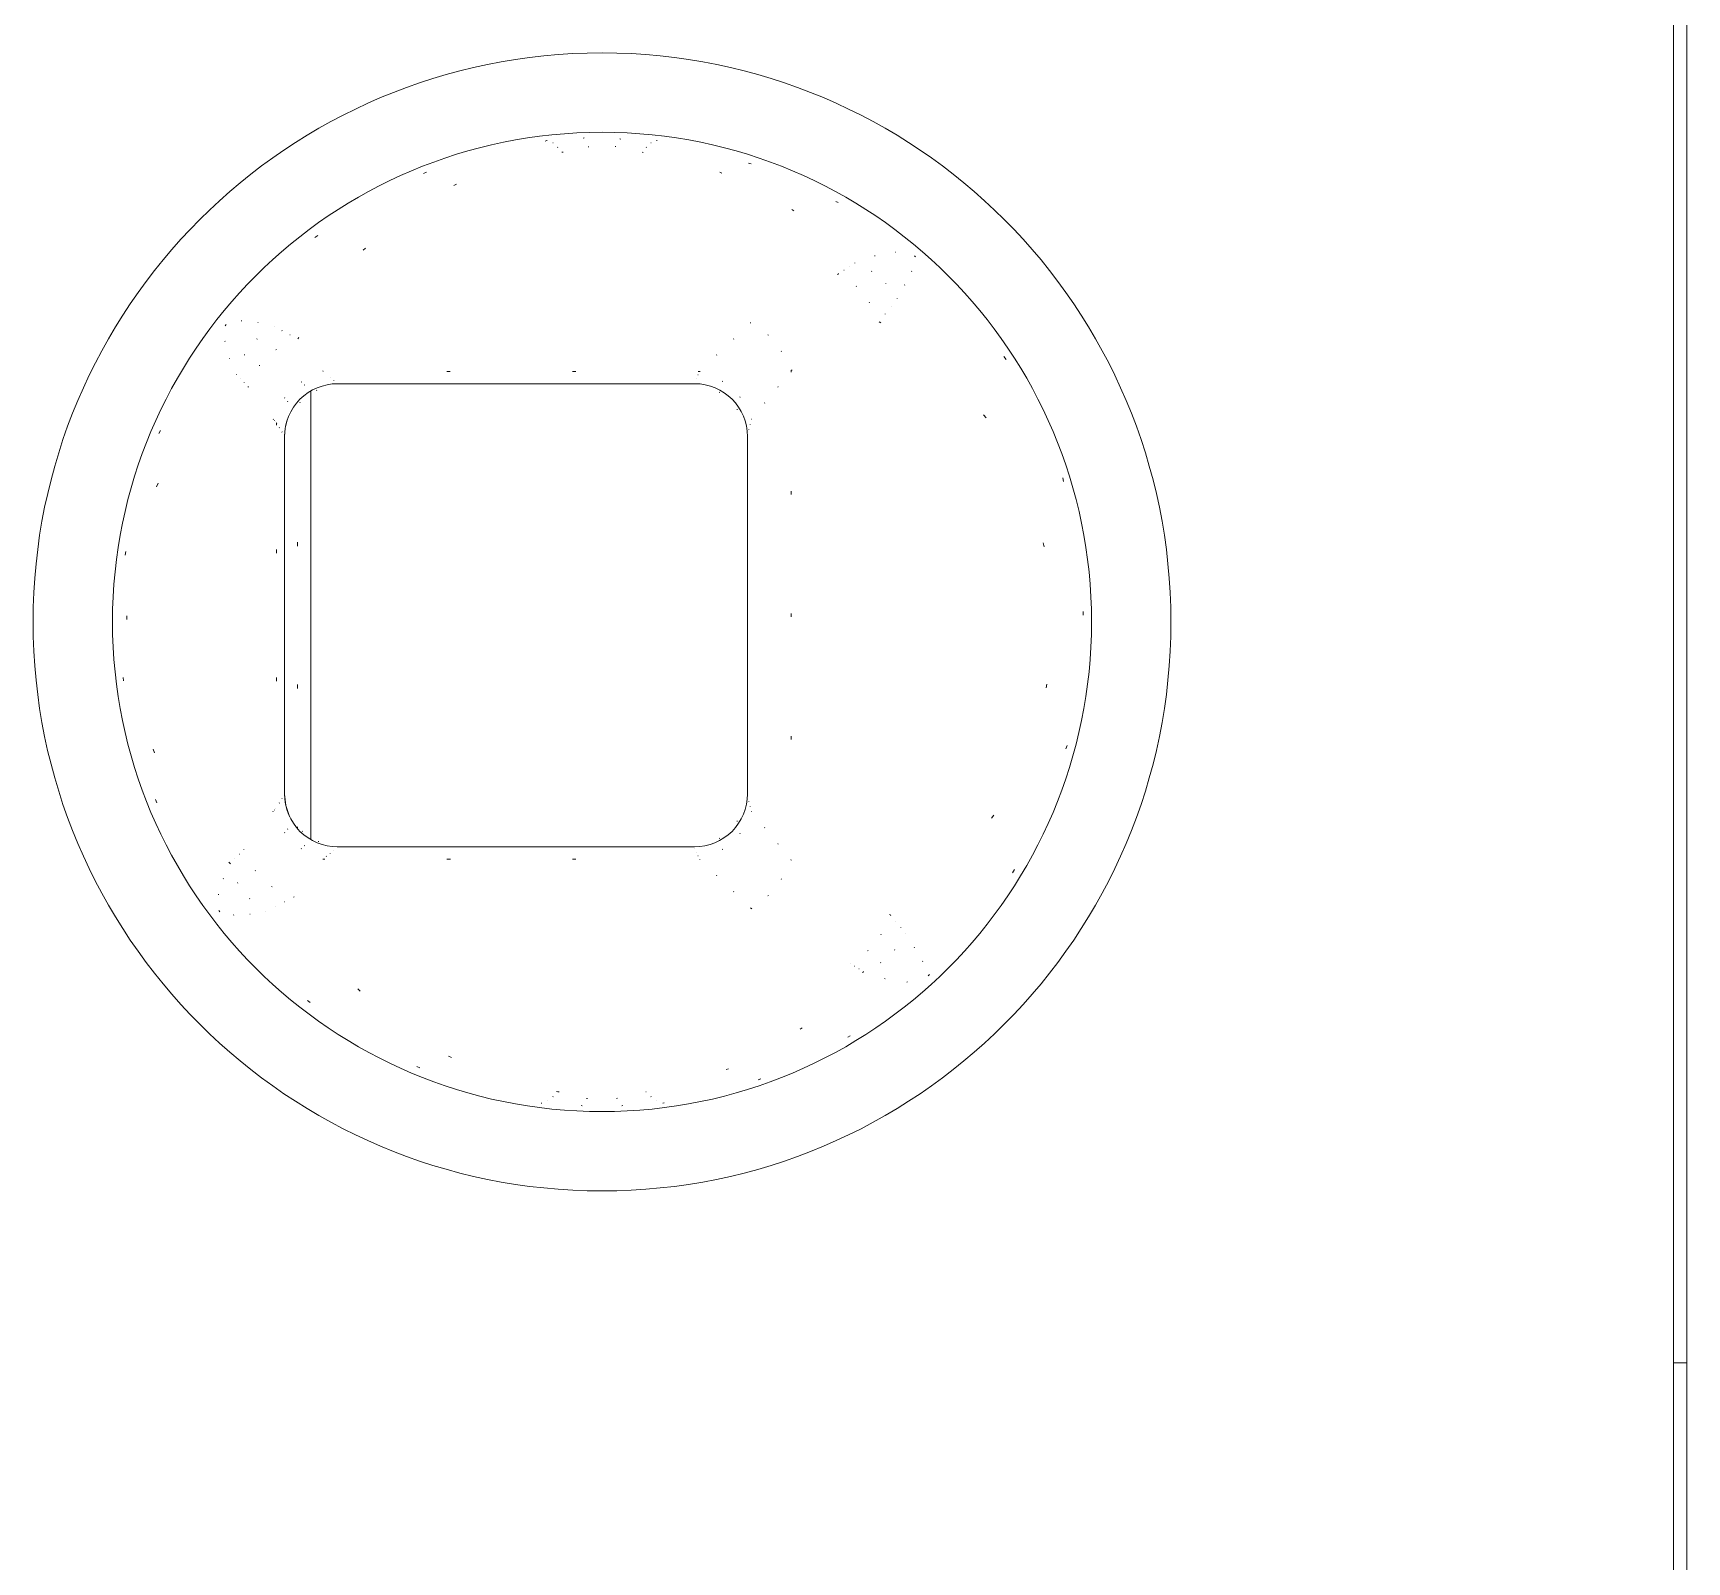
# Model space of a CAD drawing. Header units: inches. Extents: x 17 to 3130, y 15 to 659.
# Drawn here: x 1135.56 to 1141.81, y 195.63 to 201.41 of the extents above; entities that cross this region are included whole.
import ezdxf

# ---------------------------------------------------------------- set-up
doc = ezdxf.new("R2010")
doc.units = ezdxf.units.IN
doc.header["$MEASUREMENT"] = 0
doc.layers.add('Ebene 1', color=7, linetype='Continuous')

msp = doc.modelspace()

# ---------------------------------------------------------------- linework, layer by layer
at = {"layer": 'Ebene 1', "lineweight": 9}
for points in [[(1141.76414, 201.60524), (1141.76414, 201.60524), (1141.76414, 195.58024), (1141.76414, 195.58024)], [(1141.81414, 201.60524), (1141.81414, 201.60524), (1141.81414, 196.38014), (1141.81414, 196.38014)], [(1136.71414, 200.08024), (1136.71414, 200.08024), (1136.71414, 200.08024), (1136.71414, 200.08024)], [(1136.71414, 200.08024), (1136.71414, 200.08024), (1138.06414, 200.08024), (1138.06414, 200.08024)], [(1138.26404, 199.88024), (1138.26404, 199.99064), (1138.17464, 200.08024), (1138.06414, 200.08024)], [(1136.51414, 199.88054), (1136.51414, 199.88054), (1136.51664, 199.91204), (1136.51664, 199.91204)], [(1136.51664, 199.91204), (1136.51664, 199.91204), (1136.52404, 199.94284), (1136.52404, 199.94284)], [(1138.26404, 199.88904), (1138.26404, 199.88904), (1138.26404, 199.88904), (1138.26404, 199.88904)], [(1138.26404, 199.88904), (1138.26404, 199.88904), (1138.26404, 198.52144), (1138.26404, 198.52144)], [(1136.51414, 199.88054), (1136.51414, 199.88054), (1136.51414, 199.88054), (1136.51414, 199.88054)], [(1136.51414, 198.52984), (1136.51414, 198.52984), (1136.51414, 199.88054), (1136.51414, 199.88054)], [(1136.51414, 198.52984), (1136.51414, 198.52984), (1136.51414, 198.52984), (1136.51414, 198.52984)], [(1136.51884, 198.48664), (1136.51884, 198.48664), (1136.51414, 198.52984), (1136.51414, 198.52984)], [(1136.51884, 198.48664), (1136.51884, 198.48664), (1136.51884, 198.48664), (1136.51884, 198.48664)], [(1136.53284, 198.44554), (1136.53284, 198.44554), (1136.51884, 198.48664), (1136.51884, 198.48664)], [(1136.71414, 198.33024), (1136.71414, 198.33024), (1136.71414, 198.33024), (1136.71414, 198.33024)], [(1138.06414, 198.33024), (1138.06414, 198.33024), (1136.71414, 198.33024), (1136.71414, 198.33024)], [(1141.76424, 196.38014), (1141.76424, 196.38014), (1141.76424, 196.38014), (1141.76424, 196.38014)], [(1141.76424, 196.38014), (1141.76424, 196.38014), (1141.81414, 196.38014), (1141.81414, 196.38014)], [(1141.81414, 196.38014), (1141.81414, 196.38014), (1141.81414, 196.38014), (1141.81414, 196.38014)], [(1141.81424, 195.22394), (1141.81424, 195.22394), (1141.81414, 196.38014), (1141.81414, 196.38014)]]:
    msp.add_open_spline(points, degree=3, dxfattribs=at)
for points, knots in [([(1137.71414, 201.33024), (1136.52674, 201.33024), (1135.56414, 200.36764), (1135.56414, 199.18014), (1135.56414, 199.18014), (1135.56404, 197.99284), (1136.52674, 197.03024), (1137.71414, 197.03024), (1137.71414, 197.03024), (1138.90154, 197.03024), (1139.86414, 197.99274), (1139.86414, 199.18024), (1139.86414, 199.18024), (1139.86414, 200.36764), (1138.90154, 201.33024), (1137.71424, 201.33024)], [0, 0, 0, 0, 0.25, 0.25, 0.25, 0.25, 0.5, 0.5, 0.5, 0.5, 0.75, 0.75, 0.75, 0.75, 1, 1, 1, 1]), ([(1137.71414, 201.03024), (1136.69234, 201.03024), (1135.86414, 200.20184), (1135.86414, 199.18024), (1135.86414, 199.18024), (1135.86414, 198.15844), (1136.69244, 197.33014), (1137.71414, 197.33014), (1137.71414, 197.33014), (1138.73584, 197.33014), (1139.56414, 198.15844), (1139.56414, 199.18024), (1139.56414, 199.18024), (1139.56424, 200.20184), (1138.73594, 201.03024), (1137.71414, 201.03024)], [0, 0, 0, 0, 0.25, 0.25, 0.25, 0.25, 0.5, 0.5, 0.5, 0.5, 0.75, 0.75, 0.75, 0.75, 1, 1, 1, 1]), ([(1136.71414, 200.08024), (1136.66114, 200.08024), (1136.61014, 200.05904), (1136.57274, 200.02164), (1136.57274, 200.02164), (1136.53514, 199.98404), (1136.51414, 199.93324), (1136.51414, 199.88024)], [0, 0, 0, 0, 0.5, 0.5, 0.5, 0.5, 1, 1, 1, 1]), ([(1136.51414, 198.53014), (1136.51404, 198.47714), (1136.53514, 198.42624), (1136.57274, 198.38874), (1136.57274, 198.38874), (1136.61014, 198.35124), (1136.66114, 198.33024), (1136.71414, 198.33024)], [0, 0, 0, 0, 0.5, 0.5, 0.5, 0.5, 1, 1, 1, 1]), ([(1138.06414, 198.33024), (1138.11724, 198.33024), (1138.16804, 198.35124), (1138.20554, 198.38884), (1138.20554, 198.38884), (1138.24304, 198.42624), (1138.26404, 198.47714), (1138.26404, 198.53014)], [0, 0, 0, 0, 0.5, 0.5, 0.5, 0.5, 1, 1, 1, 1])]:
    msp.add_open_spline(points, degree=3, knots=knots, dxfattribs=at)
at = {"layer": 'Ebene 1', "color": 3, "lineweight": 9}
for points in [[(1137.64664, 201.00904), (1137.64664, 201.00904), (1137.64284, 201.00864), (1137.64284, 201.00864)], [(1137.50614, 200.99874), (1137.50614, 200.99874), (1137.49974, 200.99734), (1137.49974, 200.99734)], [(1137.50614, 200.99874), (1137.50614, 200.99874), (1137.50614, 200.99874), (1137.50614, 200.99874)], [(1137.50614, 200.99874), (1137.50614, 200.99874), (1137.50644, 200.99864), (1137.50644, 200.99864)], [(1137.52874, 200.99024), (1137.52874, 200.99024), (1137.52874, 200.99024), (1137.52874, 200.99024)], [(1137.52874, 200.99024), (1137.52874, 200.99024), (1137.52944, 200.99004), (1137.52944, 200.99004)], [(1137.54654, 200.97394), (1137.54654, 200.97394), (1137.54654, 200.97394), (1137.54654, 200.97394)], [(1137.54654, 200.97394), (1137.54654, 200.97394), (1137.54694, 200.97344), (1137.54694, 200.97344)], [(1137.56294, 200.95524), (1137.56294, 200.95524), (1137.56424, 200.95564), (1137.56424, 200.95564)], [(1137.56294, 200.95524), (1137.56294, 200.95524), (1137.56294, 200.95524), (1137.56294, 200.95524)], [(1137.56294, 200.95524), (1137.56294, 200.95524), (1137.56714, 200.95524), (1137.56714, 200.95524)], [(1137.66174, 200.97524), (1137.66174, 200.97524), (1137.66454, 200.97564), (1137.66454, 200.97564)], [(1137.76384, 200.97644), (1137.76384, 200.97644), (1137.76384, 200.97644), (1137.76384, 200.97644)], [(1137.76384, 200.97644), (1137.76384, 200.97644), (1137.76654, 200.97604), (1137.76654, 200.97604)], [(1137.78144, 201.00504), (1137.78144, 201.00504), (1137.78144, 201.00504), (1137.78144, 201.00504)], [(1137.78524, 201.00484), (1137.78524, 201.00484), (1137.78144, 201.00504), (1137.78144, 201.00504)], [(1137.86534, 200.95524), (1137.86534, 200.95524), (1137.86534, 200.95524), (1137.86534, 200.95524)], [(1137.86534, 200.95524), (1137.86534, 200.95524), (1137.86944, 200.95444), (1137.86944, 200.95444)], [(1137.88174, 200.97384), (1137.88174, 200.97384), (1137.88134, 200.97344), (1137.88134, 200.97344)], [(1137.89944, 200.99024), (1137.89944, 200.99024), (1137.89884, 200.98994), (1137.89884, 200.98994)], [(1137.92024, 200.99884), (1137.92024, 200.99884), (1137.92024, 200.99884), (1137.92024, 200.99884)], [(1137.92214, 200.99874), (1137.92214, 200.99874), (1137.92024, 200.99884), (1137.92024, 200.99884)], [(1137.92214, 200.99874), (1137.92214, 200.99874), (1137.92174, 200.99874), (1137.92174, 200.99874)], [(1138.26834, 200.91424), (1138.26834, 200.91424), (1138.26834, 200.91424), (1138.26834, 200.91424)], [(1138.27784, 200.91154), (1138.27784, 200.91154), (1138.26834, 200.91424), (1138.26834, 200.91424)], [(1137.05104, 200.87904), (1137.05104, 200.87904), (1137.03904, 200.87424), (1137.03904, 200.87424)], [(1137.15424, 200.82944), (1137.15424, 200.82944), (1137.16484, 200.83394), (1137.16484, 200.83394)], [(1138.15914, 200.87964), (1138.15914, 200.87964), (1138.15914, 200.87964), (1138.15914, 200.87964)], [(1138.15914, 200.87964), (1138.15914, 200.87964), (1138.16694, 200.87644), (1138.16694, 200.87644)], [(1138.59834, 200.76924), (1138.59834, 200.76924), (1138.59834, 200.76924), (1138.59834, 200.76924)], [(1138.60714, 200.76494), (1138.60714, 200.76494), (1138.59834, 200.76924), (1138.59834, 200.76924)], [(1138.43204, 200.73844), (1138.43204, 200.73844), (1138.43204, 200.73844), (1138.43204, 200.73844)], [(1138.43204, 200.73844), (1138.43204, 200.73844), (1138.43914, 200.73384), (1138.43914, 200.73384)], [(1136.63984, 200.64014), (1136.63984, 200.64014), (1136.62944, 200.63214), (1136.62944, 200.63214)], [(1136.81204, 200.58464), (1136.81204, 200.58464), (1136.82004, 200.59304), (1136.82004, 200.59304)], [(1138.82374, 200.57784), (1138.82374, 200.57784), (1138.82154, 200.57784), (1138.82154, 200.57784)], [(1138.62914, 200.50924), (1138.62914, 200.50924), (1138.62854, 200.50884), (1138.62854, 200.50884)], [(1138.64944, 200.52314), (1138.64944, 200.52314), (1138.64894, 200.52264), (1138.64894, 200.52264)], [(1138.66974, 200.53644), (1138.66974, 200.53644), (1138.66934, 200.53624), (1138.66934, 200.53624)], [(1138.74584, 200.56404), (1138.74584, 200.56404), (1138.74384, 200.56344), (1138.74384, 200.56344)], [(1138.89454, 200.56304), (1138.89454, 200.56304), (1138.89454, 200.56304), (1138.89454, 200.56304)], [(1138.89844, 200.56004), (1138.89844, 200.56004), (1138.89454, 200.56304), (1138.89454, 200.56304)], [(1138.89764, 200.56074), (1138.89764, 200.56074), (1138.89764, 200.56074), (1138.89764, 200.56074)], [(1138.89844, 200.56004), (1138.89844, 200.56004), (1138.89764, 200.56074), (1138.89764, 200.56074)], [(1138.89844, 200.56004), (1138.89844, 200.56004), (1138.89844, 200.56004), (1138.89844, 200.56004)], [(1138.89844, 200.56004), (1138.89844, 200.56004), (1138.89884, 200.55944), (1138.89884, 200.55944)], [(1138.60844, 200.49544), (1138.60844, 200.49544), (1138.60394, 200.49304), (1138.60394, 200.49304)], [(1138.60844, 200.49544), (1138.60844, 200.49544), (1138.60844, 200.49544), (1138.60844, 200.49544)], [(1138.60844, 200.49544), (1138.60844, 200.49544), (1138.60934, 200.49484), (1138.60934, 200.49484)], [(1138.67414, 200.44914), (1138.67414, 200.44914), (1138.67414, 200.44914), (1138.67414, 200.44914)], [(1138.67414, 200.44914), (1138.67414, 200.44914), (1138.67594, 200.44784), (1138.67594, 200.44784)], [(1138.73284, 200.50524), (1138.73284, 200.50524), (1138.73284, 200.50524), (1138.73284, 200.50524)], [(1138.73444, 200.50424), (1138.73444, 200.50424), (1138.73284, 200.50524), (1138.73284, 200.50524)], [(1138.78614, 200.46044), (1138.78614, 200.46044), (1138.78614, 200.46044), (1138.78614, 200.46044)], [(1138.78724, 200.45884), (1138.78724, 200.45884), (1138.78614, 200.46044), (1138.78614, 200.46044)], [(1138.85814, 200.45424), (1138.85814, 200.45424), (1138.85744, 200.45294), (1138.85744, 200.45294)], [(1138.88454, 200.50604), (1138.88454, 200.50604), (1138.88394, 200.50454), (1138.88394, 200.50454)], [(1138.72434, 200.38804), (1138.72434, 200.38804), (1138.72434, 200.38804), (1138.72434, 200.38804)], [(1138.72434, 200.38804), (1138.72434, 200.38804), (1138.72534, 200.38604), (1138.72534, 200.38604)], [(1138.82924, 200.40344), (1138.82924, 200.40344), (1138.82924, 200.40344), (1138.82924, 200.40344)], [(1138.82984, 200.40264), (1138.82984, 200.40264), (1138.82924, 200.40344), (1138.82924, 200.40344)], [(1138.78394, 200.34324), (1138.78394, 200.34324), (1138.78444, 200.34404), (1138.78444, 200.34404)], [(1138.80674, 200.37274), (1138.80674, 200.37274), (1138.80734, 200.37354), (1138.80734, 200.37354)], [(1136.29344, 200.30384), (1136.29344, 200.30384), (1136.28954, 200.29864), (1136.28954, 200.29864)], [(1136.29344, 200.30384), (1136.29344, 200.30384), (1136.29394, 200.30444), (1136.29394, 200.30444)], [(1136.35094, 200.31784), (1136.35094, 200.31784), (1136.35094, 200.31784), (1136.35094, 200.31784)], [(1136.35094, 200.31784), (1136.35094, 200.31784), (1136.35254, 200.31774), (1136.35254, 200.31774)], [(1136.41354, 200.31174), (1136.41354, 200.31174), (1136.41354, 200.31174), (1136.41354, 200.31174)], [(1136.41354, 200.31174), (1136.41354, 200.31174), (1136.41524, 200.31164), (1136.41524, 200.31164)], [(1136.47514, 200.29644), (1136.47514, 200.29644), (1136.47514, 200.29644), (1136.47514, 200.29644)], [(1136.47514, 200.29644), (1136.47514, 200.29644), (1136.47554, 200.29624), (1136.47554, 200.29624)], [(1136.50464, 200.28104), (1136.50464, 200.28104), (1136.50464, 200.28104), (1136.50464, 200.28104)], [(1136.50464, 200.28104), (1136.50464, 200.28104), (1136.50544, 200.28064), (1136.50544, 200.28064)], [(1136.53454, 200.26554), (1136.53454, 200.26554), (1136.53454, 200.26554), (1136.53454, 200.26554)], [(1136.53454, 200.26554), (1136.53454, 200.26554), (1136.53544, 200.26524), (1136.53544, 200.26524)], [(1138.27554, 200.31094), (1138.27554, 200.31094), (1138.27464, 200.31024), (1138.27464, 200.31024)], [(1138.27554, 200.31094), (1138.27554, 200.31094), (1138.27554, 200.31094), (1138.27554, 200.31094)], [(1138.27554, 200.31094), (1138.27554, 200.31094), (1138.27644, 200.31044), (1138.27644, 200.31044)], [(1138.34124, 200.26464), (1138.34124, 200.26464), (1138.34124, 200.26464), (1138.34124, 200.26464)], [(1138.34124, 200.26464), (1138.34124, 200.26464), (1138.34314, 200.26334), (1138.34314, 200.26334)], [(1138.76134, 200.31414), (1138.76134, 200.31414), (1138.76174, 200.31454), (1138.76174, 200.31454)], [(1138.76134, 200.31414), (1138.76134, 200.31414), (1138.76134, 200.31414), (1138.76134, 200.31414)], [(1138.76134, 200.31414), (1138.76134, 200.31414), (1138.76734, 200.30974), (1138.76734, 200.30974)], [(1136.28914, 200.24134), (1136.28914, 200.24134), (1136.28914, 200.24134), (1136.28914, 200.24134)], [(1136.28974, 200.23954), (1136.28974, 200.23954), (1136.28914, 200.24134), (1136.28914, 200.24134)], [(1136.40974, 200.24904), (1136.40974, 200.24904), (1136.41154, 200.25034), (1136.41154, 200.25034)], [(1136.48174, 200.20864), (1136.48174, 200.20864), (1136.48404, 200.20984), (1136.48404, 200.20984)], [(1136.56494, 200.24984), (1136.56494, 200.24984), (1136.56794, 200.25464), (1136.56794, 200.25464)], [(1138.21234, 200.25044), (1138.21234, 200.25044), (1138.21064, 200.24884), (1138.21064, 200.24884)], [(1138.39144, 200.20364), (1138.39144, 200.20364), (1138.39144, 200.20364), (1138.39144, 200.20364)], [(1138.39144, 200.20364), (1138.39144, 200.20364), (1138.39244, 200.20164), (1138.39244, 200.20164)], [(1136.30614, 200.17704), (1136.30614, 200.17704), (1136.30614, 200.17704), (1136.30614, 200.17704)], [(1136.30684, 200.17544), (1136.30684, 200.17544), (1136.30614, 200.17704), (1136.30614, 200.17704)], [(1136.36264, 200.18864), (1136.36264, 200.18864), (1136.36354, 200.19054), (1136.36354, 200.19054)], [(1136.41914, 200.14824), (1136.41914, 200.14824), (1136.42034, 200.15044), (1136.42034, 200.15044)], [(1138.14824, 200.18924), (1138.14824, 200.18924), (1138.14654, 200.18754), (1138.14654, 200.18754)], [(1138.42864, 200.12984), (1138.42864, 200.12984), (1138.43314, 200.13224), (1138.43314, 200.13224)], [(1139.23294, 200.18364), (1139.23294, 200.18364), (1139.23294, 200.18364), (1139.23294, 200.18364)], [(1139.24134, 200.17224), (1139.24134, 200.17224), (1139.23294, 200.18364), (1139.23294, 200.18364)], [(1136.33264, 200.11664), (1136.33264, 200.11664), (1136.33264, 200.11664), (1136.33264, 200.11664)], [(1136.33294, 200.11574), (1136.33294, 200.11574), (1136.33264, 200.11664), (1136.33264, 200.11664)], [(1136.33294, 200.11574), (1136.33294, 200.11574), (1136.33334, 200.11674), (1136.33334, 200.11674)], [(1136.33294, 200.11574), (1136.33294, 200.11574), (1136.33294, 200.11574), (1136.33294, 200.11574)], [(1136.33294, 200.11574), (1136.33294, 200.11574), (1136.33314, 200.11564), (1136.33314, 200.11564)], [(1136.34734, 200.10024), (1136.34734, 200.10024), (1136.34734, 200.10024), (1136.34734, 200.10024)], [(1136.34734, 200.10024), (1136.34734, 200.10024), (1136.34774, 200.09984), (1136.34774, 200.09984)], [(1136.36194, 200.08444), (1136.36194, 200.08444), (1136.36194, 200.08444), (1136.36194, 200.08444)], [(1136.36194, 200.08444), (1136.36194, 200.08444), (1136.36234, 200.08404), (1136.36234, 200.08404)], [(1136.37684, 200.06864), (1136.37684, 200.06864), (1136.37734, 200.06964), (1136.37734, 200.06964)], [(1136.57674, 200.08604), (1136.57674, 200.08604), (1136.57914, 200.08704), (1136.57914, 200.08704)], [(1136.58814, 200.07464), (1136.58814, 200.07464), (1136.59044, 200.07564), (1136.59044, 200.07564)], [(1136.65874, 200.12874), (1136.65874, 200.12874), (1136.65874, 200.12874), (1136.65874, 200.12874)], [(1136.65994, 200.12704), (1136.65994, 200.12704), (1136.65874, 200.12874), (1136.65874, 200.12874)], [(1136.68654, 200.10494), (1136.68654, 200.10494), (1136.68654, 200.10494), (1136.68654, 200.10494)], [(1136.68694, 200.10464), (1136.68694, 200.10464), (1136.68654, 200.10494), (1136.68654, 200.10494)], [(1136.70064, 200.09314), (1136.70064, 200.09314), (1136.70064, 200.09314), (1136.70064, 200.09314)], [(1136.70104, 200.09284), (1136.70104, 200.09284), (1136.70064, 200.09314), (1136.70064, 200.09314)], [(1136.71394, 200.08064), (1136.71394, 200.08064), (1136.71394, 200.08064), (1136.71394, 200.08064)], [(1136.71414, 200.08044), (1136.71414, 200.08044), (1136.71394, 200.08064), (1136.71394, 200.08064)], [(1137.12794, 200.12704), (1137.12794, 200.12704), (1137.12794, 200.12704), (1137.12794, 200.12704)], [(1137.14084, 200.12704), (1137.14084, 200.12704), (1137.12794, 200.12704), (1137.12794, 200.12704)], [(1137.60244, 200.12704), (1137.60244, 200.12704), (1137.60244, 200.12704), (1137.60244, 200.12704)], [(1137.61534, 200.12704), (1137.61534, 200.12704), (1137.60244, 200.12704), (1137.60244, 200.12704)], [(1138.07054, 200.10024), (1138.07054, 200.10024), (1138.07044, 200.09984), (1138.07044, 200.09984)], [(1138.07694, 200.11374), (1138.07694, 200.11374), (1138.07684, 200.11344), (1138.07684, 200.11344)], [(1138.07694, 200.12704), (1138.07694, 200.12704), (1138.07694, 200.12704), (1138.07694, 200.12704)], [(1138.08344, 200.12704), (1138.08344, 200.12704), (1138.07694, 200.12704), (1138.07694, 200.12704)], [(1138.08344, 200.12704), (1138.08344, 200.12704), (1138.08324, 200.12674), (1138.08324, 200.12674)], [(1138.08344, 200.12704), (1138.08344, 200.12704), (1138.08344, 200.12704), (1138.08344, 200.12704)], [(1138.08344, 200.12704), (1138.08344, 200.12704), (1138.08454, 200.12644), (1138.08454, 200.12644)], [(1138.16854, 200.08964), (1138.16854, 200.08964), (1138.16854, 200.08964), (1138.16854, 200.08964)], [(1138.16854, 200.08964), (1138.16854, 200.08964), (1138.17094, 200.08844), (1138.17094, 200.08844)], [(1138.37814, 200.06764), (1138.37814, 200.06764), (1138.37944, 200.06924), (1138.37944, 200.06924)], [(1138.42864, 200.12984), (1138.42864, 200.12984), (1138.42864, 200.12984), (1138.42864, 200.12984)], [(1138.42864, 200.12984), (1138.42864, 200.12984), (1138.42864, 200.12344), (1138.42864, 200.12344)], [(1136.37684, 200.06864), (1136.37684, 200.06864), (1136.37684, 200.06864), (1136.37684, 200.06864)], [(1136.37684, 200.06864), (1136.37684, 200.06864), (1136.37804, 200.06684), (1136.37804, 200.06684)], [(1136.51414, 200.02544), (1136.51414, 200.02544), (1136.51544, 200.02764), (1136.51544, 200.02764)], [(1136.52594, 200.01234), (1136.52594, 200.01234), (1136.52704, 200.01464), (1136.52704, 200.01464)], [(1136.57194, 200.00824), (1136.57194, 200.00824), (1136.57324, 200.01024), (1136.57324, 200.01024)], [(1136.63494, 200.05464), (1136.63494, 200.05464), (1136.63694, 200.05544), (1136.63694, 200.05544)], [(1138.15674, 200.04864), (1138.15674, 200.04864), (1138.15674, 200.04864), (1138.15674, 200.04864)], [(1138.15924, 200.04764), (1138.15924, 200.04764), (1138.15674, 200.04864), (1138.15674, 200.04864)], [(1138.23554, 200.03084), (1138.23554, 200.03084), (1138.23554, 200.03084), (1138.23554, 200.03084)], [(1138.23554, 200.03084), (1138.23554, 200.03084), (1138.23664, 200.02864), (1138.23664, 200.02864)], [(1138.32824, 200.00624), (1138.32824, 200.00624), (1138.32954, 200.00804), (1138.32954, 200.00804)], [(1136.47184, 199.94564), (1136.47184, 199.94564), (1136.47254, 199.94684), (1136.47254, 199.94684)], [(1138.22434, 199.98384), (1138.22434, 199.98384), (1138.22434, 199.98384), (1138.22434, 199.98384)], [(1138.22554, 199.98124), (1138.22554, 199.98124), (1138.22434, 199.98384), (1138.22434, 199.98384)], [(1138.27904, 199.94584), (1138.27904, 199.94584), (1138.27984, 199.94654), (1138.27984, 199.94654)], [(1139.15604, 199.96224), (1139.15604, 199.96224), (1139.15604, 199.96224), (1139.15604, 199.96224)], [(1139.15604, 199.96224), (1139.15604, 199.96224), (1139.16554, 199.95114), (1139.16554, 199.95114)], [(1136.04504, 199.90404), (1136.04504, 199.90404), (1136.03894, 199.89254), (1136.03894, 199.89254)], [(1136.47594, 199.94084), (1136.47594, 199.94084), (1136.47594, 199.94084), (1136.47594, 199.94084)], [(1136.47594, 199.94084), (1136.47594, 199.94084), (1136.47604, 199.94064), (1136.47604, 199.94064)], [(1136.48024, 199.93584), (1136.48024, 199.93584), (1136.48024, 199.93584), (1136.48024, 199.93584)], [(1136.48024, 199.93584), (1136.48024, 199.93584), (1136.48024, 199.93564), (1136.48024, 199.93564)], [(1136.48444, 199.93064), (1136.48444, 199.93064), (1136.48494, 199.93184), (1136.48494, 199.93184)], [(1136.48444, 199.93064), (1136.48444, 199.93064), (1136.48444, 199.93064), (1136.48444, 199.93064)], [(1136.48444, 199.93064), (1136.48444, 199.93064), (1136.48444, 199.92414), (1136.48444, 199.92414)], [(1136.48444, 199.93064), (1136.48444, 199.93064), (1136.48444, 199.93064), (1136.48444, 199.93064)], [(1136.48444, 199.93064), (1136.48444, 199.93064), (1136.48454, 199.93044), (1136.48454, 199.93044)], [(1136.49444, 199.91444), (1136.49444, 199.91444), (1136.49444, 199.91444), (1136.49444, 199.91444)], [(1136.49444, 199.91444), (1136.49444, 199.91444), (1136.49484, 199.91394), (1136.49484, 199.91394)], [(1136.50474, 199.89784), (1136.50474, 199.89784), (1136.50474, 199.89784), (1136.50474, 199.89784)], [(1136.50474, 199.89784), (1136.50474, 199.89784), (1136.50504, 199.89744), (1136.50504, 199.89744)], [(1136.52404, 199.94284), (1136.52404, 199.94284), (1136.52474, 199.94364), (1136.52474, 199.94364)], [(1138.26364, 199.89024), (1138.26364, 199.89024), (1138.26364, 199.89024), (1138.26364, 199.89024)], [(1138.26404, 199.88904), (1138.26404, 199.88904), (1138.26364, 199.89024), (1138.26364, 199.89024)], [(1138.26404, 199.88904), (1138.26404, 199.88904), (1138.26424, 199.88924), (1138.26424, 199.88924)], [(1138.26904, 199.90764), (1138.26904, 199.90764), (1138.26914, 199.90824), (1138.26914, 199.90824)], [(1138.27404, 199.92654), (1138.27404, 199.92654), (1138.27414, 199.92704), (1138.27414, 199.92704)], [(1136.03074, 199.69124), (1136.03074, 199.69124), (1136.03654, 199.70404), (1136.03654, 199.70404)], [(1139.45594, 199.72404), (1139.45594, 199.72404), (1139.45594, 199.72404), (1139.45594, 199.72404)], [(1139.45864, 199.71034), (1139.45864, 199.71034), (1139.45594, 199.72404), (1139.45594, 199.72404)], [(1138.42854, 199.67374), (1138.42854, 199.67374), (1138.42854, 199.67374), (1138.42854, 199.67374)], [(1138.42854, 199.67374), (1138.42854, 199.67374), (1138.42854, 199.66124), (1138.42854, 199.66124)], [(1135.91424, 199.44584), (1135.91424, 199.44584), (1135.91204, 199.43304), (1135.91204, 199.43304)], [(1136.48444, 199.45364), (1136.48444, 199.45364), (1136.48444, 199.45364), (1136.48444, 199.45364)], [(1136.48444, 199.45364), (1136.48444, 199.45364), (1136.48444, 199.44044), (1136.48444, 199.44044)], [(1136.56354, 199.48124), (1136.56354, 199.48124), (1136.56354, 199.48124), (1136.56354, 199.48124)], [(1136.56354, 199.46674), (1136.56354, 199.46674), (1136.56354, 199.48124), (1136.56354, 199.48124)], [(1139.38144, 199.47844), (1139.38144, 199.47844), (1139.38144, 199.47844), (1139.38144, 199.47844)], [(1139.38144, 199.47844), (1139.38144, 199.47844), (1139.38514, 199.46444), (1139.38514, 199.46444)], [(1135.91854, 199.18944), (1135.91854, 199.18944), (1135.91874, 199.20364), (1135.91874, 199.20364)], [(1138.42854, 199.21144), (1138.42854, 199.21144), (1138.42854, 199.21144), (1138.42854, 199.21144)], [(1138.42854, 199.21144), (1138.42854, 199.21144), (1138.42854, 199.19894), (1138.42854, 199.19894)], [(1139.53194, 199.20604), (1139.53194, 199.20604), (1139.53314, 199.22004), (1139.53314, 199.22004)], [(1135.90414, 198.97004), (1135.90414, 198.97004), (1135.90414, 198.97004), (1135.90414, 198.97004)], [(1135.90414, 198.97004), (1135.90414, 198.97004), (1135.90614, 198.95724), (1135.90614, 198.95724)], [(1136.48444, 198.96994), (1136.48444, 198.96994), (1136.48434, 198.95684), (1136.48434, 198.95684)], [(1136.48444, 198.96994), (1136.48444, 198.96994), (1136.48444, 198.96994), (1136.48444, 198.96994)], [(1139.39524, 198.94544), (1139.39524, 198.94544), (1139.39214, 198.93114), (1139.39214, 198.93114)], [(1136.56354, 198.94364), (1136.56354, 198.94364), (1136.56354, 198.94364), (1136.56354, 198.94364)], [(1136.56354, 198.92904), (1136.56354, 198.92904), (1136.56354, 198.94364), (1136.56354, 198.94364)], [(1136.01794, 198.69904), (1136.01794, 198.69904), (1136.01794, 198.69904), (1136.01794, 198.69904)], [(1136.02334, 198.68614), (1136.02334, 198.68614), (1136.01794, 198.69904), (1136.01794, 198.69904)], [(1138.42854, 198.74914), (1138.42854, 198.74914), (1138.42854, 198.74914), (1138.42854, 198.74914)], [(1138.42854, 198.74914), (1138.42854, 198.74914), (1138.42864, 198.73654), (1138.42864, 198.73654)], [(1139.46714, 198.70084), (1139.46714, 198.70084), (1139.47214, 198.71384), (1139.47214, 198.71384)], [(1136.02694, 198.50944), (1136.02694, 198.50944), (1136.02694, 198.50944), (1136.02694, 198.50944)], [(1136.02694, 198.50944), (1136.02694, 198.50944), (1136.03114, 198.49724), (1136.03114, 198.49724)], [(1136.50494, 198.51284), (1136.50494, 198.51284), (1136.50474, 198.51244), (1136.50474, 198.51244)], [(1136.51414, 198.52984), (1136.51414, 198.52984), (1136.51404, 198.52944), (1136.51404, 198.52944)], [(1138.26404, 198.52144), (1138.26404, 198.52144), (1138.26364, 198.52004), (1138.26364, 198.52004)], [(1136.47184, 198.46464), (1136.47184, 198.46464), (1136.47034, 198.46254), (1136.47034, 198.46254)], [(1136.47614, 198.46964), (1136.47614, 198.46964), (1136.47594, 198.46954), (1136.47594, 198.46954)], [(1136.48024, 198.47464), (1136.48024, 198.47464), (1136.48014, 198.47464), (1136.48014, 198.47464)], [(1136.49494, 198.49634), (1136.49494, 198.49634), (1136.49464, 198.49584), (1136.49464, 198.49584)], [(1138.26904, 198.50264), (1138.26904, 198.50264), (1138.26904, 198.50264), (1138.26904, 198.50264)], [(1138.26914, 198.50224), (1138.26914, 198.50224), (1138.26904, 198.50264), (1138.26904, 198.50264)], [(1138.27394, 198.48384), (1138.27394, 198.48384), (1138.27394, 198.48384), (1138.27394, 198.48384)], [(1138.27414, 198.48324), (1138.27414, 198.48324), (1138.27394, 198.48384), (1138.27394, 198.48384)], [(1138.27914, 198.46464), (1138.27914, 198.46464), (1138.27854, 198.46344), (1138.27854, 198.46344)], [(1138.27904, 198.46474), (1138.27904, 198.46474), (1138.27904, 198.46474), (1138.27904, 198.46474)], [(1138.27914, 198.46464), (1138.27914, 198.46464), (1138.27904, 198.46474), (1138.27904, 198.46474)], [(1139.19484, 198.45054), (1139.19484, 198.45054), (1139.18574, 198.43904), (1139.18574, 198.43904)], [(1136.51424, 198.38504), (1136.51424, 198.38504), (1136.51424, 198.38504), (1136.51424, 198.38504)], [(1136.51544, 198.38284), (1136.51544, 198.38284), (1136.51424, 198.38504), (1136.51424, 198.38504)], [(1136.52594, 198.39804), (1136.52594, 198.39804), (1136.52594, 198.39804), (1136.52594, 198.39804)], [(1136.52704, 198.39584), (1136.52704, 198.39584), (1136.52594, 198.39804), (1136.52594, 198.39804)], [(1136.56354, 198.40584), (1136.56354, 198.40584), (1136.56354, 198.40584), (1136.56354, 198.40584)], [(1136.56354, 198.39854), (1136.56354, 198.39854), (1136.56354, 198.40584), (1136.56354, 198.40584)], [(1136.58134, 198.39004), (1136.58134, 198.39004), (1136.58134, 198.39004), (1136.58134, 198.39004)], [(1136.58264, 198.38854), (1136.58264, 198.38854), (1136.58134, 198.39004), (1136.58134, 198.39004)], [(1138.22534, 198.42904), (1138.22534, 198.42904), (1138.22434, 198.42664), (1138.22434, 198.42664)], [(1138.23664, 198.38174), (1138.23664, 198.38174), (1138.23554, 198.37944), (1138.23554, 198.37944)], [(1138.32824, 198.40404), (1138.32824, 198.40404), (1138.32824, 198.40404), (1138.32824, 198.40404)], [(1138.32954, 198.40244), (1138.32954, 198.40244), (1138.32824, 198.40404), (1138.32824, 198.40404)], [(1136.36074, 198.32104), (1136.36074, 198.32104), (1136.36054, 198.32084), (1136.36054, 198.32084)], [(1136.57684, 198.32444), (1136.57684, 198.32444), (1136.57684, 198.32444), (1136.57684, 198.32444)], [(1136.57904, 198.32324), (1136.57904, 198.32324), (1136.57684, 198.32444), (1136.57684, 198.32444)], [(1136.58814, 198.33584), (1136.58814, 198.33584), (1136.58814, 198.33584), (1136.58814, 198.33584)], [(1136.59054, 198.33464), (1136.59054, 198.33464), (1136.58814, 198.33584), (1136.58814, 198.33584)], [(1136.64144, 198.35104), (1136.64144, 198.35104), (1136.64144, 198.35104), (1136.64144, 198.35104)], [(1136.64344, 198.35054), (1136.64344, 198.35054), (1136.64144, 198.35104), (1136.64144, 198.35104)], [(1136.71314, 198.33024), (1136.71314, 198.33024), (1136.71314, 198.33024), (1136.71314, 198.33024)], [(1136.71414, 198.32984), (1136.71414, 198.32984), (1136.71314, 198.33024), (1136.71314, 198.33024)], [(1138.06414, 198.32404), (1138.06414, 198.32404), (1138.06414, 198.32404), (1138.06414, 198.32404)], [(1138.06414, 198.32404), (1138.06414, 198.32404), (1138.06424, 198.32374), (1138.06424, 198.32374)], [(1138.15924, 198.36284), (1138.15924, 198.36284), (1138.15674, 198.36174), (1138.15674, 198.36174)], [(1138.17094, 198.32184), (1138.17094, 198.32184), (1138.16854, 198.32084), (1138.16854, 198.32084)], [(1138.37804, 198.34284), (1138.37804, 198.34284), (1138.37804, 198.34284), (1138.37804, 198.34284)], [(1138.37934, 198.34104), (1138.37934, 198.34104), (1138.37804, 198.34284), (1138.37804, 198.34284)], [(1136.30434, 198.27204), (1136.30434, 198.27204), (1136.30434, 198.27204), (1136.30434, 198.27204)], [(1136.30894, 198.26684), (1136.30894, 198.26684), (1136.30434, 198.27204), (1136.30434, 198.27204)], [(1136.30894, 198.26684), (1136.30894, 198.26684), (1136.30854, 198.26604), (1136.30854, 198.26604)], [(1136.30894, 198.26684), (1136.30894, 198.26684), (1136.30894, 198.26684), (1136.30894, 198.26684)], [(1136.30894, 198.26684), (1136.30894, 198.26684), (1136.30954, 198.26584), (1136.30954, 198.26584)], [(1136.32654, 198.28524), (1136.32654, 198.28524), (1136.32604, 198.28464), (1136.32604, 198.28464)], [(1136.34374, 198.30324), (1136.34374, 198.30324), (1136.34324, 198.30264), (1136.34324, 198.30264)], [(1136.65884, 198.28384), (1136.65884, 198.28384), (1136.65884, 198.28384), (1136.65884, 198.28384)], [(1136.65994, 198.28334), (1136.65994, 198.28334), (1136.65884, 198.28384), (1136.65884, 198.28384)], [(1136.65994, 198.28334), (1136.65994, 198.28334), (1136.65994, 198.28334), (1136.65994, 198.28334)], [(1136.65994, 198.28334), (1136.65994, 198.28334), (1136.66634, 198.28324), (1136.66634, 198.28324)], [(1136.67134, 198.29464), (1136.67134, 198.29464), (1136.67134, 198.29464), (1136.67134, 198.29464)], [(1136.67254, 198.29414), (1136.67254, 198.29414), (1136.67134, 198.29464), (1136.67134, 198.29464)], [(1136.67254, 198.29414), (1136.67254, 198.29414), (1136.67274, 198.29424), (1136.67274, 198.29424)], [(1136.68644, 198.30564), (1136.68644, 198.30564), (1136.68684, 198.30584), (1136.68684, 198.30584)], [(1136.70064, 198.31724), (1136.70064, 198.31724), (1136.70104, 198.31744), (1136.70104, 198.31744)], [(1137.12794, 198.28334), (1137.12794, 198.28334), (1137.12794, 198.28334), (1137.12794, 198.28334)], [(1137.12794, 198.28334), (1137.12794, 198.28334), (1137.14094, 198.28334), (1137.14094, 198.28334)], [(1137.60244, 198.28334), (1137.60244, 198.28334), (1137.60244, 198.28334), (1137.60244, 198.28334)], [(1137.60244, 198.28334), (1137.60244, 198.28334), (1137.61534, 198.28334), (1137.61534, 198.28334)], [(1138.07044, 198.31054), (1138.07044, 198.31054), (1138.07044, 198.31054), (1138.07044, 198.31054)], [(1138.07044, 198.31054), (1138.07044, 198.31054), (1138.07054, 198.31024), (1138.07054, 198.31024)], [(1138.07684, 198.29694), (1138.07684, 198.29694), (1138.07684, 198.29694), (1138.07684, 198.29694)], [(1138.07684, 198.29694), (1138.07684, 198.29694), (1138.07694, 198.29664), (1138.07694, 198.29664)], [(1138.08334, 198.28334), (1138.08334, 198.28334), (1138.08334, 198.28334), (1138.08334, 198.28334)], [(1138.08334, 198.28334), (1138.08334, 198.28334), (1138.08434, 198.28244), (1138.08434, 198.28244)], [(1138.42784, 198.28144), (1138.42784, 198.28144), (1138.42784, 198.28144), (1138.42784, 198.28144)], [(1138.42854, 198.28074), (1138.42854, 198.28074), (1138.42784, 198.28144), (1138.42784, 198.28144)], [(1138.42854, 198.28074), (1138.42854, 198.28074), (1138.42814, 198.27964), (1138.42814, 198.27964)], [(1136.28354, 198.21084), (1136.28354, 198.21084), (1136.28294, 198.20924), (1136.28294, 198.20924)], [(1136.33684, 198.19554), (1136.33684, 198.19554), (1136.33684, 198.19554), (1136.33684, 198.19554)], [(1136.33684, 198.19554), (1136.33684, 198.19554), (1136.33764, 198.19354), (1136.33764, 198.19354)], [(1136.40304, 198.24144), (1136.40304, 198.24144), (1136.40304, 198.24144), (1136.40304, 198.24144)], [(1136.40434, 198.23924), (1136.40434, 198.23924), (1136.40304, 198.24144), (1136.40304, 198.24144)], [(1138.14654, 198.22284), (1138.14654, 198.22284), (1138.14654, 198.22284), (1138.14654, 198.22284)], [(1138.14654, 198.22284), (1138.14654, 198.22284), (1138.14824, 198.22114), (1138.14824, 198.22114)], [(1138.39244, 198.20884), (1138.39244, 198.20884), (1138.39144, 198.20684), (1138.39144, 198.20684)], [(1139.26534, 198.23264), (1139.26534, 198.23264), (1139.27294, 198.24414), (1139.27294, 198.24414)], [(1136.26504, 198.15104), (1136.26504, 198.15104), (1136.26454, 198.14944), (1136.26454, 198.14944)], [(1136.38144, 198.13544), (1136.38144, 198.13544), (1136.38144, 198.13544), (1136.38144, 198.13544)], [(1136.38144, 198.13544), (1136.38144, 198.13544), (1136.38314, 198.13404), (1136.38314, 198.13404)], [(1136.46564, 198.18084), (1136.46564, 198.18084), (1136.46564, 198.18084), (1136.46564, 198.18084)], [(1136.46794, 198.17974), (1136.46794, 198.17974), (1136.46564, 198.18084), (1136.46564, 198.18084)], [(1136.54774, 198.14044), (1136.54774, 198.14044), (1136.54774, 198.14044), (1136.54774, 198.14044)], [(1136.54884, 198.13984), (1136.54884, 198.13984), (1136.54774, 198.14044), (1136.54774, 198.14044)], [(1136.54884, 198.13984), (1136.54884, 198.13984), (1136.54834, 198.13964), (1136.54834, 198.13964)], [(1136.54884, 198.13984), (1136.54884, 198.13984), (1136.55044, 198.14184), (1136.55044, 198.14184)], [(1138.21064, 198.16154), (1138.21064, 198.16154), (1138.21064, 198.16154), (1138.21064, 198.16154)], [(1138.21064, 198.16154), (1138.21064, 198.16154), (1138.21234, 198.15984), (1138.21234, 198.15984)], [(1138.34314, 198.14694), (1138.34314, 198.14694), (1138.34124, 198.14574), (1138.34124, 198.14574)], [(1136.26614, 198.09024), (1136.26614, 198.09024), (1136.26614, 198.09024), (1136.26614, 198.09024)], [(1136.26614, 198.09024), (1136.26614, 198.09024), (1136.27044, 198.08524), (1136.27044, 198.08524)], [(1136.32304, 198.07284), (1136.32304, 198.07284), (1136.32134, 198.07274), (1136.32134, 198.07274)], [(1136.38454, 198.07624), (1136.38454, 198.07624), (1136.38284, 198.07624), (1136.38284, 198.07624)], [(1136.44394, 198.08744), (1136.44394, 198.08744), (1136.44314, 198.08724), (1136.44314, 198.08724)], [(1136.47934, 198.10504), (1136.47934, 198.10504), (1136.47834, 198.10474), (1136.47834, 198.10474)], [(1136.51434, 198.12264), (1136.51434, 198.12264), (1136.51344, 198.12204), (1136.51344, 198.12204)], [(1138.27564, 198.09934), (1138.27564, 198.09934), (1138.27564, 198.09934), (1138.27564, 198.09934)], [(1138.27564, 198.09934), (1138.27564, 198.09934), (1138.28064, 198.09654), (1138.28064, 198.09654)], [(1138.80004, 198.07474), (1138.80004, 198.07474), (1138.80004, 198.07474), (1138.80004, 198.07474)], [(1138.80514, 198.07204), (1138.80514, 198.07204), (1138.80004, 198.07474), (1138.80004, 198.07474)], [(1138.80514, 198.07204), (1138.80514, 198.07204), (1138.80464, 198.07094), (1138.80464, 198.07094)], [(1138.82394, 198.04884), (1138.82394, 198.04884), (1138.82394, 198.04884), (1138.82394, 198.04884)], [(1138.82444, 198.04814), (1138.82444, 198.04814), (1138.82394, 198.04884), (1138.82394, 198.04884)], [(1138.84294, 198.02524), (1138.84294, 198.02524), (1138.84294, 198.02524), (1138.84294, 198.02524)], [(1138.84344, 198.02454), (1138.84344, 198.02454), (1138.84294, 198.02524), (1138.84294, 198.02524)], [(1138.76914, 198.00014), (1138.76914, 198.00014), (1138.76814, 197.99814), (1138.76814, 197.99814)], [(1138.86204, 198.00184), (1138.86204, 198.00184), (1138.86204, 198.00184), (1138.86204, 198.00184)], [(1138.86214, 198.00144), (1138.86214, 198.00144), (1138.86204, 198.00184), (1138.86204, 198.00184)], [(1138.89384, 197.95064), (1138.89384, 197.95064), (1138.89384, 197.95064), (1138.89384, 197.95064)], [(1138.89464, 197.94924), (1138.89464, 197.94924), (1138.89384, 197.95064), (1138.89384, 197.95064)], [(1138.65214, 197.89064), (1138.65214, 197.89064), (1138.65214, 197.89064), (1138.65214, 197.89064)], [(1138.65214, 197.89064), (1138.65214, 197.89064), (1138.65244, 197.89054), (1138.65244, 197.89054)], [(1138.71974, 197.93844), (1138.71974, 197.93844), (1138.71794, 197.93704), (1138.71794, 197.93704)], [(1138.76614, 197.89254), (1138.76614, 197.89254), (1138.76784, 197.89344), (1138.76784, 197.89344)], [(1138.81934, 197.94044), (1138.81934, 197.94044), (1138.82044, 197.94204), (1138.82044, 197.94204)], [(1138.92534, 197.89884), (1138.92534, 197.89884), (1138.92534, 197.89884), (1138.92534, 197.89884)], [(1138.92604, 197.89724), (1138.92604, 197.89724), (1138.92534, 197.89884), (1138.92534, 197.89884)], [(1138.66854, 197.88004), (1138.66854, 197.88004), (1138.66854, 197.88004), (1138.66854, 197.88004)], [(1138.66854, 197.88004), (1138.66854, 197.88004), (1138.66904, 197.87964), (1138.66904, 197.87964)], [(1138.68514, 197.86924), (1138.68514, 197.86924), (1138.68514, 197.86924), (1138.68514, 197.86924)], [(1138.68514, 197.86924), (1138.68514, 197.86924), (1138.68554, 197.86904), (1138.68554, 197.86904)], [(1138.70194, 197.85844), (1138.70194, 197.85844), (1138.69884, 197.85524), (1138.69884, 197.85524)], [(1138.70194, 197.85844), (1138.70194, 197.85844), (1138.70274, 197.85884), (1138.70274, 197.85884)], [(1138.70194, 197.85844), (1138.70194, 197.85844), (1138.70194, 197.85844), (1138.70194, 197.85844)], [(1138.70194, 197.85844), (1138.70194, 197.85844), (1138.70304, 197.85804), (1138.70304, 197.85804)], [(1138.78234, 197.83264), (1138.78234, 197.83264), (1138.78234, 197.83264), (1138.78234, 197.83264)], [(1138.78234, 197.83264), (1138.78234, 197.83264), (1138.78454, 197.83194), (1138.78454, 197.83194)], [(1138.86564, 197.81964), (1138.86564, 197.81964), (1138.86804, 197.81984), (1138.86804, 197.81984)], [(1138.94694, 197.84244), (1138.94694, 197.84244), (1138.95174, 197.84764), (1138.95174, 197.84764)], [(1138.94694, 197.84244), (1138.94694, 197.84244), (1138.94724, 197.84314), (1138.94724, 197.84314)], [(1136.79174, 197.79404), (1136.79174, 197.79404), (1136.79174, 197.79404), (1136.79174, 197.79404)], [(1136.79964, 197.78534), (1136.79964, 197.78534), (1136.79174, 197.79404), (1136.79174, 197.79404)], [(1136.60064, 197.75014), (1136.60064, 197.75014), (1136.60064, 197.75014), (1136.60064, 197.75014)], [(1136.60064, 197.75014), (1136.60064, 197.75014), (1136.61114, 197.74184), (1136.61114, 197.74184)], [(1138.47004, 197.64644), (1138.47004, 197.64644), (1138.46284, 197.64164), (1138.46284, 197.64164)], [(1138.64364, 197.61144), (1138.64364, 197.61144), (1138.65254, 197.61644), (1138.65254, 197.61644)], [(1137.13424, 197.53904), (1137.13424, 197.53904), (1137.13424, 197.53904), (1137.13424, 197.53904)], [(1137.14484, 197.53424), (1137.14484, 197.53424), (1137.13424, 197.53904), (1137.13424, 197.53904)], [(1137.01424, 197.50044), (1137.01424, 197.50044), (1137.01424, 197.50044), (1137.01424, 197.50044)], [(1137.01424, 197.50044), (1137.01424, 197.50044), (1137.02614, 197.49494), (1137.02614, 197.49494)], [(1138.19184, 197.49184), (1138.19184, 197.49184), (1138.18384, 197.48854), (1138.18384, 197.48854)], [(1138.30444, 197.44954), (1138.30444, 197.44954), (1138.31394, 197.45344), (1138.31394, 197.45344)], [(1137.52944, 197.38664), (1137.52944, 197.38664), (1137.52884, 197.38624), (1137.52884, 197.38624)], [(1137.54154, 197.40644), (1137.54154, 197.40644), (1137.54154, 197.40644), (1137.54154, 197.40644)], [(1137.54724, 197.40514), (1137.54724, 197.40514), (1137.54154, 197.40644), (1137.54154, 197.40644)], [(1137.54724, 197.40514), (1137.54724, 197.40514), (1137.54704, 197.40484), (1137.54704, 197.40484)], [(1137.54724, 197.40514), (1137.54724, 197.40514), (1137.54724, 197.40514), (1137.54724, 197.40514)], [(1137.54724, 197.40514), (1137.54724, 197.40514), (1137.55184, 197.40514), (1137.55184, 197.40514)], [(1137.88104, 197.40504), (1137.88104, 197.40504), (1137.87944, 197.40464), (1137.87944, 197.40464)], [(1137.88104, 197.40504), (1137.88104, 197.40504), (1137.88104, 197.40504), (1137.88104, 197.40504)], [(1137.88104, 197.40504), (1137.88104, 197.40504), (1137.88134, 197.40484), (1137.88134, 197.40484)], [(1137.89894, 197.38664), (1137.89894, 197.38664), (1137.89894, 197.38664), (1137.89894, 197.38664)], [(1137.89894, 197.38664), (1137.89894, 197.38664), (1137.89944, 197.38614), (1137.89944, 197.38614)], [(1137.48464, 197.36224), (1137.48464, 197.36224), (1137.48464, 197.36224), (1137.48464, 197.36224)], [(1137.48464, 197.36224), (1137.48464, 197.36224), (1137.48674, 197.36224), (1137.48674, 197.36224)], [(1137.50974, 197.37044), (1137.50974, 197.37044), (1137.50904, 197.37024), (1137.50904, 197.37024)], [(1137.63564, 197.35254), (1137.63564, 197.35254), (1137.63564, 197.35254), (1137.63564, 197.35254)], [(1137.63564, 197.35254), (1137.63564, 197.35254), (1137.63974, 197.35224), (1137.63974, 197.35224)], [(1137.65614, 197.38004), (1137.65614, 197.38004), (1137.65614, 197.38004), (1137.65614, 197.38004)], [(1137.65924, 197.37984), (1137.65924, 197.37984), (1137.65614, 197.38004), (1137.65614, 197.38004)], [(1137.77214, 197.38044), (1137.77214, 197.38044), (1137.76904, 197.38004), (1137.76904, 197.38004)], [(1137.78854, 197.35204), (1137.78854, 197.35204), (1137.79274, 197.35244), (1137.79274, 197.35244)], [(1137.91854, 197.37044), (1137.91854, 197.37044), (1137.91854, 197.37044), (1137.91854, 197.37044)], [(1137.91854, 197.37044), (1137.91854, 197.37044), (1137.91914, 197.37024), (1137.91914, 197.37024)], [(1137.94364, 197.36224), (1137.94364, 197.36224), (1137.94854, 197.36344), (1137.94854, 197.36344)]]:
    msp.add_open_spline(points, degree=3, dxfattribs=at)
at = {"layer": 'Ebene 1', "color": 30, "lineweight": 9}
for points in [[(1136.61414, 200.05344), (1136.61414, 200.05344), (1136.61414, 200.05344), (1136.61414, 200.05344)], [(1136.61414, 198.35704), (1136.61414, 198.35704), (1136.61414, 200.05344), (1136.61414, 200.05344)]]:
    msp.add_open_spline(points, degree=3, dxfattribs=at)

doc.saveas('drawing.dxf')
